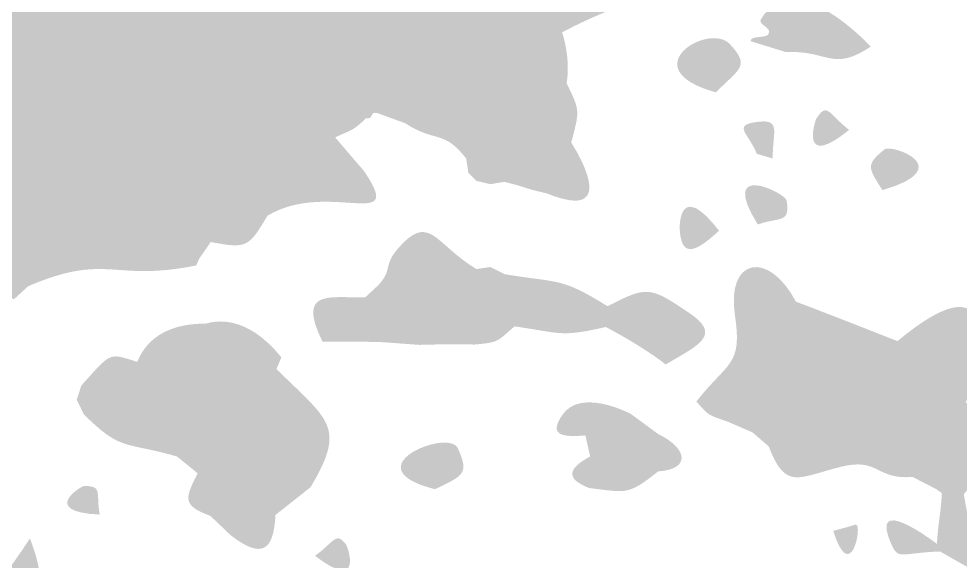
# Model space of a CAD drawing. Header units: millimetres. Extents: x 1061 to 1250, y 28 to 134.
# Drawn here: x 1078.8 to 1089.84, y 66.86 to 73.22 of the extents above; entities that cross this region are included whole.
import ezdxf

# ---------------------------------------------------------------- set-up
doc = ezdxf.new("R2010")
doc.units = ezdxf.units.MM

msp = doc.modelspace()

# ---------------------------------------------------------------- hatches: boundary and pattern name
at = {"true_color": 0x080808, "transparency": 33554687}
h = msp.add_hatch(color=18, dxfattribs=at)
edge = h.paths.add_edge_path(flags=0)
edge.add_spline(control_points=[(1089.765, 75.348), (1089.759, 74.731), (1089.691, 74.723), (1089.135, 74.515), (1089.111, 74.531), (1088.188, 75.013), (1088.89, 74.261), (1088.89, 74.261), (1088.77, 73.86), (1088.77, 73.86), (1088.475, 73.867), (1086.785, 73.911), (1085.174, 73.063), (1084.411, 72.838), (1084.424, 72.864), (1083.72, 72.504), (1083.226, 72.41), (1083.194, 72.472), (1082.875, 72.055), (1082.713, 71.903), (1082.732, 71.931), (1082.511, 71.83), (1081.056, 71.963), (1081.036, 71.879), (1081.009, 71.761), (1080.903, 71.313), (1081.047, 71.265), (1080.71, 70.946), (1080.446, 70.964), (1080.466, 70.971), (1080.213, 71.073), (1080.187, 71.576), (1080.285, 71.574), (1080.257, 71.605), (1080.224, 71.643), (1080.165, 71.71), (1079.705, 71.325), (1079.122, 71.14), (1078.601, 70.218), (1078.535, 70.1), (1078.218, 69.39), (1078.195, 69.348), (1077.436, 69.211), (1077.007, 69.133), (1077.081, 68.866), (1076.648, 68.955), (1076.648, 68.955), (1076.412, 69.4), (1076.412, 69.4), (1076.342, 69.946), (1076.401, 69.948), (1076.115, 70.417), (1076.115, 70.417), (1076.152, 70.758), (1076.152, 70.758), (1076.402, 71.663), (1075.917, 71.62), (1075.895, 72.559), (1076.142, 72.357), (1076.12, 72.366), (1076.449, 72.346), (1076.449, 72.346), (1076.731, 72.964), (1076.731, 72.964), (1077.601, 73.332), (1077.992, 72.808), (1078.278, 73.733), (1078.595, 74.762), (1080.499, 72.465), (1081.673, 73.81), (1083.302, 74.626), (1083.437, 74.483), (1083.479, 74.497), (1084.546, 74.395), (1084.663, 74.916), (1084.71, 75.069), (1084.71, 75.069), (1084.992, 75.235), (1084.992, 75.235), (1085.028, 75.24), (1086.548, 75.412), (1085.226, 74.832), (1084.179, 74.373), (1085.908, 74.601), (1085.969, 74.61), (1086.321, 74.554), (1086.302, 74.555), (1086.638, 74.652), (1086.638, 74.652), (1086.979, 74.888), (1086.979, 74.888), (1086.979, 74.888), (1087.129, 74.914), (1087.129, 74.914), (1087.827, 75.312), (1087.839, 75.184), (1088.612, 75.242), (1089.213, 75.183), (1089.182, 75.208), (1089.765, 75.348)], knot_values=[0, 0, 0, 0, 1, 1, 1, 2, 2, 2, 3, 3, 3, 4, 4, 4, 5, 5, 5, 6, 6, 6, 7, 7, 7, 8, 8, 8, 9, 9, 9, 10, 10, 10, 11, 11, 11, 12, 12, 12, 13, 13, 13, 14, 14, 14, 15, 15, 15, 16, 16, 16, 17, 17, 17, 18, 18, 18, 19, 19, 19, 20, 20, 20, 21, 21, 21, 22, 22, 22, 23, 23, 23, 24, 24, 24, 25, 25, 25, 26, 26, 26, 27, 27, 27, 28, 28, 28, 29, 29, 29, 30, 30, 30, 31, 31, 31, 32, 32, 32, 33, 33, 33, 33], degree=3, periodic=1)
h = msp.add_hatch(color=18, dxfattribs=at)
edge = h.paths.add_edge_path(flags=0)
edge.add_spline(control_points=[(1087.6, 73.059), (1087.631, 73.111), (1087.473, 73.16), (1087.504, 73.212), (1087.888, 73.851), (1088.722, 72.972), (1088.796, 72.895), (1088.342, 72.595), (1088.318, 72.849), (1087.793, 72.833), (1087.793, 72.833), (1087.6, 73.059), (1087.6, 73.059)], knot_values=[0, 0, 0, 0, 1, 1, 1, 2, 2, 2, 3, 3, 3, 4, 4, 4, 4], degree=3, periodic=1)
h = msp.add_hatch(color=18, dxfattribs=at)
edge = h.paths.add_edge_path(flags=0)
edge.add_spline(control_points=[(1086.979, 72.358), (1085.986, 72.631), (1086.896, 73.19), (1087.143, 72.924), (1087.389, 72.658), (1087.249, 72.636), (1086.979, 72.358)], knot_values=[0, 0, 0, 0, 1, 1, 1, 2, 2, 2, 2], degree=3, periodic=1)
h = msp.add_hatch(color=18, dxfattribs=at)
edge = h.paths.add_edge_path(flags=0)
edge.add_spline(control_points=[(1085.174, 73.063), (1085.189, 73.017), (1085.275, 72.742), (1085.227, 72.464), (1085.163, 72.476), (1084.522, 72.599), (1084.501, 72.081), (1084.465, 71.207), (1085.227, 71.73), (1085.282, 71.768), (1085.311, 71.723), (1085.894, 70.808), (1084.991, 71.173), (1084.991, 71.173), (1084.827, 71.212), (1084.827, 71.212), (1084.827, 71.212), (1084.662, 71.264), (1084.662, 71.264), (1084.662, 71.264), (1084.498, 71.308), (1084.498, 71.308), (1084.498, 71.308), (1084.333, 71.28), (1084.333, 71.28), (1084.333, 71.28), (1084.169, 71.319), (1084.169, 71.319), (1084.169, 71.319), (1084.074, 71.415), (1084.074, 71.415), (1084.074, 71.415), (1084.048, 71.582), (1084.048, 71.582), (1083.78, 71.927), (1083.688, 71.762), (1083.333, 71.996), (1083.583, 72.237), (1083.605, 72.191), (1083.72, 72.504), (1084.424, 72.864), (1084.411, 72.838), (1085.174, 73.063)], knot_values=[0, 0, 0, 0, 1, 1, 1, 2, 2, 2, 3, 3, 3, 4, 4, 4, 5, 5, 5, 6, 6, 6, 7, 7, 7, 8, 8, 8, 9, 9, 9, 10, 10, 10, 11, 11, 11, 12, 12, 12, 13, 13, 13, 14, 14, 14, 14], degree=3, periodic=1)
h = msp.add_hatch(color=18, dxfattribs=at)
edge = h.paths.add_edge_path(flags=0)
edge.add_spline(control_points=[(1087.6, 73.059), (1087.6, 73.059), (1087.793, 72.833), (1087.793, 72.833), (1087.793, 72.833), (1087.386, 72.958), (1087.386, 72.958), (1087.382, 73.037), (1087.605, 72.98), (1087.6, 73.059)], knot_values=[0, 0, 0, 0, 1, 1, 1, 2, 2, 2, 3, 3, 3, 3], degree=3, periodic=1)
h = msp.add_hatch(color=18, dxfattribs=at)
edge = h.paths.add_edge_path(flags=0)
edge.add_spline(control_points=[(1085.227, 72.464), (1085.393, 72.132), (1085.375, 72.14), (1085.282, 71.768), (1085.227, 71.73), (1084.465, 71.207), (1084.501, 72.081), (1084.522, 72.599), (1085.163, 72.476), (1085.227, 72.464)], knot_values=[0, 0, 0, 0, 1, 1, 1, 2, 2, 2, 3, 3, 3, 3], degree=3, periodic=1)
h = msp.add_hatch(color=18, dxfattribs=at)
edge = h.paths.add_edge_path(flags=0)
edge.add_spline(control_points=[(1083.72, 72.504), (1083.605, 72.191), (1083.583, 72.237), (1083.333, 71.996), (1082.999, 72.116), (1083.027, 72.11), (1082.999, 72.116), (1082.918, 72.135), (1082.961, 72.035), (1082.875, 72.055), (1083.194, 72.472), (1083.226, 72.41), (1083.72, 72.504)], knot_values=[0, 0, 0, 0, 1, 1, 1, 2, 2, 2, 3, 3, 3, 4, 4, 4, 4], degree=3, periodic=1)
h = msp.add_hatch(color=18, dxfattribs=at)
edge = h.paths.add_edge_path(flags=0)
edge.add_spline(control_points=[(1088.542, 71.917), (1087.957, 71.443), (1088.14, 72.024), (1088.158, 72.051), (1088.288, 72.25), (1088.301, 72.104), (1088.542, 71.917)], knot_values=[0, 0, 0, 0, 1, 1, 1, 2, 2, 2, 2], degree=3, periodic=1)
h = msp.add_hatch(color=18, dxfattribs=at)
edge = h.paths.add_edge_path(flags=0)
edge.add_spline(control_points=[(1087.646, 71.582), (1087.646, 71.582), (1087.459, 71.636), (1087.459, 71.636), (1087.362, 71.878), (1087.174, 71.969), (1087.448, 72.009), (1087.758, 72.055), (1087.64, 71.895), (1087.646, 71.582)], knot_values=[0, 0, 0, 0, 1, 1, 1, 2, 2, 2, 3, 3, 3, 3], degree=3, periodic=1)
h = msp.add_hatch(color=18, dxfattribs=at)
edge = h.paths.add_edge_path(flags=0)
edge.add_spline(control_points=[(1082.511, 71.83), (1082.836, 71.447), (1082.838, 71.453), (1082.862, 71.417), (1083.333, 70.71), (1082.43, 71.336), (1081.717, 70.91), (1081.494, 70.536), (1081.475, 70.522), (1081.051, 70.601), (1081.051, 70.601), (1080.71, 70.946), (1080.71, 70.946), (1081.047, 71.265), (1080.903, 71.313), (1081.009, 71.761), (1081.036, 71.879), (1081.056, 71.963), (1082.511, 71.83)], knot_values=[0, 0, 0, 0, 1, 1, 1, 2, 2, 2, 3, 3, 3, 4, 4, 4, 5, 5, 5, 6, 6, 6, 6], degree=3, periodic=1)
h = msp.add_hatch(color=18, dxfattribs=at)
edge = h.paths.add_edge_path(flags=0)
edge.add_spline(control_points=[(1079.705, 71.325), (1080.165, 71.71), (1080.224, 71.643), (1080.257, 71.605), (1080.285, 71.574), (1080.187, 71.576), (1080.213, 71.073), (1079.965, 71.279), (1079.98, 71.239), (1079.705, 71.325)], knot_values=[0, 0, 0, 0, 1, 1, 1, 2, 2, 2, 3, 3, 3, 3], degree=3, periodic=1)
h = msp.add_hatch(color=18, dxfattribs=at)
edge = h.paths.add_edge_path(flags=0)
edge.add_spline(control_points=[(1088.933, 71.21), (1088.769, 71.469), (1088.728, 71.507), (1088.96, 71.69), (1089.041, 71.753), (1089.831, 71.473), (1088.933, 71.21)], knot_values=[0, 0, 0, 0, 1, 1, 1, 2, 2, 2, 2], degree=3, periodic=1)
h = msp.add_hatch(color=18, dxfattribs=at)
edge = h.paths.add_edge_path(flags=0)
edge.add_spline(control_points=[(1081.717, 70.91), (1081.372, 71.191), (1081.328, 71.174), (1081.342, 71.21), (1081.425, 71.424), (1082.179, 71.663), (1081.717, 70.91)], knot_values=[0, 0, 0, 0, 1, 1, 1, 2, 2, 2, 2], degree=3, periodic=1)
h = msp.add_hatch(color=18, dxfattribs=at)
edge = h.paths.add_edge_path(flags=0)
edge.add_spline(control_points=[(1087.47, 70.807), (1086.998, 71.565), (1087.794, 71.18), (1087.809, 71.087), (1087.851, 70.815), (1087.732, 70.899), (1087.47, 70.807)], knot_values=[0, 0, 0, 0, 1, 1, 1, 2, 2, 2, 2], degree=3, periodic=1)
h = msp.add_hatch(color=18, dxfattribs=at)
edge = h.paths.add_edge_path(flags=0)
edge.add_spline(control_points=[(1079.705, 71.325), (1079.98, 71.239), (1079.965, 71.279), (1080.213, 71.073), (1080.466, 70.971), (1080.446, 70.964), (1080.71, 70.946), (1080.71, 70.946), (1081.051, 70.601), (1081.051, 70.601), (1081.051, 70.601), (1080.923, 70.416), (1080.923, 70.416), (1080.923, 70.416), (1080.879, 70.326), (1080.879, 70.326), (1079.894, 70.127), (1079.847, 70.483), (1078.91, 70.083), (1078.91, 70.083), (1078.74, 69.928), (1078.74, 69.928), (1078.74, 69.928), (1078.535, 70.1), (1078.535, 70.1), (1078.601, 70.218), (1079.122, 71.14), (1079.705, 71.325)], knot_values=[0, 0, 0, 0, 1, 1, 1, 2, 2, 2, 3, 3, 3, 4, 4, 4, 5, 5, 5, 6, 6, 6, 7, 7, 7, 8, 8, 8, 9, 9, 9, 9], degree=3, periodic=1)
h = msp.add_hatch(color=18, dxfattribs=at)
edge = h.paths.add_edge_path(flags=0)
edge.add_spline(control_points=[(1087.016, 70.734), (1086.754, 70.493), (1086.575, 70.395), (1086.554, 70.751), (1086.552, 70.789), (1086.548, 71.337), (1087.016, 70.734)], knot_values=[0, 0, 0, 0, 1, 1, 1, 2, 2, 2, 2], degree=3, periodic=1)
h = msp.add_hatch(color=18, dxfattribs=at)
edge = h.paths.add_edge_path(flags=0)
edge.add_spline(control_points=[(1083.016, 70.093), (1083.185, 70.275), (1083.08, 70.326), (1083.236, 70.51), (1083.62, 70.965), (1083.675, 70.578), (1084.169, 70.284), (1084.169, 70.284), (1084.008, 70.083), (1084.008, 70.083), (1084.008, 70.083), (1083.987, 69.98), (1083.987, 69.98), (1083.987, 69.98), (1083.667, 69.941), (1083.667, 69.941), (1083.667, 69.941), (1083.168, 70.159), (1083.168, 70.159), (1083.168, 70.159), (1083.016, 70.093), (1083.016, 70.093)], knot_values=[0, 0, 0, 0, 1, 1, 1, 2, 2, 2, 3, 3, 3, 4, 4, 4, 5, 5, 5, 6, 6, 6, 7, 7, 7, 7], degree=3, periodic=1)
h = msp.add_hatch(color=18, dxfattribs=at)
edge = h.paths.add_edge_path(flags=0)
edge.add_spline(control_points=[(1087.918, 69.901), (1087.918, 69.901), (1087.967, 69.244), (1087.967, 69.244), (1087.967, 69.244), (1087.674, 68.895), (1087.674, 68.895), (1087.674, 68.895), (1087.809, 68.597), (1087.809, 68.597), (1087.809, 68.597), (1087.771, 68.304), (1087.771, 68.304), (1087.771, 68.304), (1087.598, 68.202), (1087.598, 68.202), (1087.598, 68.202), (1087.41, 68.366), (1087.41, 68.366), (1087.41, 68.366), (1087.124, 68.49), (1087.124, 68.49), (1086.897, 68.572), (1086.904, 68.548), (1086.75, 68.73), (1087.117, 69.198), (1087.293, 69.146), (1087.202, 69.741), (1087.099, 70.412), (1087.595, 70.513), (1087.918, 69.901)], knot_values=[0, 0, 0, 0, 1, 1, 1, 2, 2, 2, 3, 3, 3, 4, 4, 4, 5, 5, 5, 6, 6, 6, 7, 7, 7, 8, 8, 8, 9, 9, 9, 10, 10, 10, 10], degree=3, periodic=1)
h = msp.add_hatch(color=18, dxfattribs=at)
edge = h.paths.add_edge_path(flags=0)
edge.add_spline(control_points=[(1083.987, 69.98), (1083.987, 69.98), (1084.008, 70.083), (1084.008, 70.083), (1084.008, 70.083), (1084.169, 70.284), (1084.169, 70.284), (1084.169, 70.284), (1084.333, 70.308), (1084.333, 70.308), (1084.333, 70.308), (1084.498, 70.224), (1084.498, 70.224), (1085.15, 70.115), (1085.148, 70.193), (1085.708, 69.848), (1085.708, 69.848), (1085.687, 69.604), (1085.687, 69.604), (1085.146, 69.479), (1085.157, 69.535), (1084.616, 69.611), (1084.471, 69.856), (1084.438, 69.844), (1084.183, 69.737), (1084.183, 69.737), (1083.987, 69.98), (1083.987, 69.98)], knot_values=[0, 0, 0, 0, 1, 1, 1, 2, 2, 2, 3, 3, 3, 4, 4, 4, 5, 5, 5, 6, 6, 6, 7, 7, 7, 8, 8, 8, 9, 9, 9, 9], degree=3, periodic=1)
h = msp.add_hatch(color=18, dxfattribs=at)
edge = h.paths.add_edge_path(flags=0)
edge.add_spline(control_points=[(1083.168, 70.159), (1083.168, 70.159), (1083.667, 69.941), (1083.667, 69.941), (1083.634, 69.856), (1083.576, 69.941), (1083.545, 69.858), (1083.538, 69.838), (1083.545, 69.858), (1083.52, 69.591), (1083.52, 69.591), (1083.501, 69.394), (1083.501, 69.394), (1083.501, 69.394), (1083.015, 69.429), (1083.015, 69.429), (1082.99, 69.502), (1083.072, 69.482), (1083.053, 69.538), (1083.042, 69.573), (1083.053, 69.538), (1082.864, 69.952), (1082.864, 69.952), (1083.168, 70.159), (1083.168, 70.159)], knot_values=[0, 0, 0, 0, 1, 1, 1, 2, 2, 2, 3, 3, 3, 4, 4, 4, 5, 5, 5, 6, 6, 6, 7, 7, 7, 8, 8, 8, 8], degree=3, periodic=1)
msp.add_hatch(color=18, dxfattribs=at).paths.add_polyline_path([(1083.016, 70.093), (1083.168, 70.159), (1082.864, 69.952)], flags=0)
h = msp.add_hatch(color=18, dxfattribs=at)
edge = h.paths.add_edge_path(flags=0)
edge.add_spline(control_points=[(1082.864, 69.952), (1083.053, 69.538), (1083.042, 69.573), (1083.053, 69.538), (1083.072, 69.482), (1082.99, 69.502), (1083.015, 69.429), (1083.015, 69.429), (1082.362, 69.433), (1082.362, 69.433), (1082.051, 70.062), (1082.466, 69.941), (1082.864, 69.952)], knot_values=[0, 0, 0, 0, 1, 1, 1, 2, 2, 2, 3, 3, 3, 4, 4, 4, 4], degree=3, periodic=1)
h = msp.add_hatch(color=18, dxfattribs=at)
edge = h.paths.add_edge_path(flags=0)
edge.add_spline(control_points=[(1085.708, 69.848), (1086.173, 70.088), (1086.204, 70.079), (1086.656, 69.776), (1087.051, 69.512), (1086.797, 69.403), (1086.389, 69.164), (1086.337, 69.205), (1086.123, 69.372), (1085.687, 69.604), (1085.687, 69.604), (1085.708, 69.848), (1085.708, 69.848)], knot_values=[0, 0, 0, 0, 1, 1, 1, 2, 2, 2, 3, 3, 3, 4, 4, 4, 4], degree=3, periodic=1)
h = msp.add_hatch(color=18, dxfattribs=at)
edge = h.paths.add_edge_path(flags=0)
edge.add_spline(control_points=[(1083.667, 69.941), (1083.667, 69.941), (1083.987, 69.98), (1083.987, 69.98), (1083.987, 69.98), (1084.183, 69.737), (1084.183, 69.737), (1084.183, 69.737), (1084.161, 69.399), (1084.161, 69.399), (1084.109, 69.394), (1084.122, 69.411), (1083.501, 69.394), (1083.501, 69.394), (1083.52, 69.591), (1083.52, 69.591), (1083.52, 69.591), (1083.667, 69.941), (1083.667, 69.941)], knot_values=[0, 0, 0, 0, 1, 1, 1, 2, 2, 2, 3, 3, 3, 4, 4, 4, 5, 5, 5, 6, 6, 6, 6], degree=3, periodic=1)
h = msp.add_hatch(color=18, dxfattribs=at)
edge = h.paths.add_edge_path(flags=0)
edge.add_spline(control_points=[(1083.663, 69.932), (1083.663, 69.932), (1083.667, 69.941), (1083.667, 69.941), (1083.665, 69.938), (1083.664, 69.935), (1083.663, 69.932)], knot_values=[0, 0, 0, 0, 1, 1, 1, 2, 2, 2, 2], degree=3, periodic=1)
edge = h.paths.add_edge_path(flags=0)
edge.add_spline(control_points=[(1083.663, 69.932), (1083.663, 69.932), (1083.52, 69.591), (1083.52, 69.591), (1083.545, 69.858), (1083.538, 69.838), (1083.545, 69.858), (1083.575, 69.937), (1083.63, 69.862), (1083.663, 69.932)], knot_values=[0, 0, 0, 0, 1, 1, 1, 2, 2, 2, 3, 3, 3, 3], degree=3, periodic=1)
h = msp.add_hatch(color=18, dxfattribs=at)
edge = h.paths.add_edge_path(flags=0)
edge.add_spline(control_points=[(1089.109, 69.438), (1089.691, 69.924), (1089.876, 69.844), (1089.943, 69.815), (1090.579, 69.54), (1090.209, 69.351), (1089.908, 68.718), (1089.682, 68.628), (1089.659, 68.685), (1089.539, 68.46), (1089.539, 68.46), (1089.26, 68.378), (1089.26, 68.378), (1088.634, 68.48), (1088.532, 68.77), (1088.136, 68.247), (1088.007, 68.077), (1087.971, 68.083), (1087.952, 68.086), (1087.789, 68.111), (1087.935, 68.278), (1087.771, 68.304), (1087.771, 68.304), (1087.809, 68.597), (1087.809, 68.597), (1087.809, 68.597), (1087.674, 68.895), (1087.674, 68.895), (1087.674, 68.895), (1087.967, 69.244), (1087.967, 69.244), (1087.967, 69.244), (1088.117, 69.337), (1088.117, 69.337), (1088.505, 69.148), (1089.012, 68.99), (1089.091, 68.965), (1089.091, 68.965), (1089.23, 69.103), (1089.23, 69.103), (1089.299, 69.306), (1089.265, 69.288), (1089.109, 69.438)], knot_values=[0, 0, 0, 0, 1, 1, 1, 2, 2, 2, 3, 3, 3, 4, 4, 4, 5, 5, 5, 6, 6, 6, 7, 7, 7, 8, 8, 8, 9, 9, 9, 10, 10, 10, 11, 11, 11, 12, 12, 12, 13, 13, 13, 14, 14, 14, 14], degree=3, periodic=1)
h = msp.add_hatch(color=18, dxfattribs=at)
edge = h.paths.add_edge_path(flags=0)
edge.add_spline(control_points=[(1084.183, 69.737), (1084.438, 69.844), (1084.471, 69.856), (1084.616, 69.611), (1084.412, 69.435), (1084.434, 69.425), (1084.161, 69.399), (1084.161, 69.399), (1084.183, 69.737), (1084.183, 69.737)], knot_values=[0, 0, 0, 0, 1, 1, 1, 2, 2, 2, 3, 3, 3, 3], degree=3, periodic=1)
h = msp.add_hatch(color=18, dxfattribs=at)
edge = h.paths.add_edge_path(flags=0)
edge.add_spline(control_points=[(1087.918, 69.901), (1088.429, 69.708), (1089.014, 69.475), (1089.109, 69.438), (1089.265, 69.288), (1089.299, 69.306), (1089.23, 69.103), (1089.23, 69.103), (1089.091, 68.965), (1089.091, 68.965), (1089.012, 68.99), (1088.505, 69.148), (1088.117, 69.337), (1088.117, 69.337), (1087.967, 69.244), (1087.967, 69.244), (1087.967, 69.244), (1087.918, 69.901), (1087.918, 69.901)], knot_values=[0, 0, 0, 0, 1, 1, 1, 2, 2, 2, 3, 3, 3, 4, 4, 4, 5, 5, 5, 6, 6, 6, 6], degree=3, periodic=1)
h = msp.add_hatch(color=18, dxfattribs=at)
edge = h.paths.add_edge_path(flags=0)
edge.add_spline(control_points=[(1080.998, 69.644), (1081.073, 69.666), (1081.453, 69.777), (1081.88, 69.248), (1081.88, 69.248), (1081.823, 69.111), (1081.823, 69.111), (1081.823, 69.111), (1081.71, 69.058), (1081.71, 69.058), (1081.21, 69.219), (1081.115, 69.146), (1080.998, 69.644)], knot_values=[0, 0, 0, 0, 1, 1, 1, 2, 2, 2, 3, 3, 3, 4, 4, 4, 4], degree=3, periodic=1)
h = msp.add_hatch(color=18, dxfattribs=at)
edge = h.paths.add_edge_path(flags=0)
edge.add_spline(control_points=[(1080.998, 69.644), (1081.115, 69.146), (1081.21, 69.219), (1081.71, 69.058), (1081.75, 68.643), (1081.785, 68.675), (1081.938, 68.303), (1081.441, 68.245), (1081.372, 68.363), (1081.347, 68.405), (1081.083, 68.859), (1081.023, 68.439), (1080.655, 68.084), (1080.049, 68.261), (1080.006, 68.136), (1079.562, 68.579), (1079.562, 68.579), (1079.479, 68.75), (1079.479, 68.75), (1079.479, 68.75), (1079.533, 68.917), (1079.533, 68.917), (1079.533, 68.917), (1079.692, 69.094), (1079.692, 69.094), (1079.983, 68.686), (1080.027, 68.712), (1080.509, 68.815), (1080.661, 68.848), (1080.533, 68.888), (1080.189, 69.195), (1080.208, 69.215), (1080.316, 69.65), (1080.998, 69.644)], knot_values=[0, 0, 0, 0, 1, 1, 1, 2, 2, 2, 3, 3, 3, 4, 4, 4, 5, 5, 5, 6, 6, 6, 7, 7, 7, 8, 8, 8, 9, 9, 9, 10, 10, 10, 11, 11, 11, 11], degree=3, periodic=1)
h = msp.add_hatch(color=18, dxfattribs=at)
edge = h.paths.add_edge_path(flags=0)
edge.add_spline(control_points=[(1080.189, 69.195), (1080.533, 68.888), (1080.661, 68.848), (1080.509, 68.815), (1080.027, 68.712), (1079.983, 68.686), (1079.692, 69.094), (1079.887, 69.301), (1079.901, 69.285), (1080.189, 69.195)], knot_values=[0, 0, 0, 0, 1, 1, 1, 2, 2, 2, 3, 3, 3, 3], degree=3, periodic=1)
h = msp.add_hatch(color=18, dxfattribs=at)
edge = h.paths.add_edge_path(flags=0)
edge.add_spline(control_points=[(1081.71, 69.058), (1081.71, 69.058), (1081.823, 69.111), (1081.823, 69.111), (1082.418, 68.516), (1082.658, 68.446), (1082.222, 67.723), (1082.101, 68), (1082.013, 67.942), (1082.003, 68.226), (1082.001, 68.278), (1081.941, 68.238), (1081.938, 68.303), (1081.785, 68.675), (1081.75, 68.643), (1081.71, 69.058)], knot_values=[0, 0, 0, 0, 1, 1, 1, 2, 2, 2, 3, 3, 3, 4, 4, 4, 5, 5, 5, 5], degree=3, periodic=1)
h = msp.add_hatch(color=18, dxfattribs=at)
edge = h.paths.add_edge_path(flags=0)
edge.add_spline(control_points=[(1081.938, 68.303), (1081.941, 68.238), (1082.001, 68.278), (1082.003, 68.226), (1082.013, 67.942), (1082.101, 68), (1082.222, 67.723), (1082.222, 67.723), (1081.811, 67.398), (1081.811, 67.398), (1081.516, 67.301), (1081.504, 67.368), (1081.286, 67.159), (1081.286, 67.159), (1081.048, 67.386), (1081.048, 67.386), (1081.238, 67.637), (1081.347, 67.795), (1080.898, 67.887), (1080.898, 67.887), (1080.655, 68.084), (1080.655, 68.084), (1081.023, 68.439), (1081.083, 68.859), (1081.347, 68.405), (1081.372, 68.363), (1081.441, 68.245), (1081.938, 68.303)], knot_values=[0, 0, 0, 0, 1, 1, 1, 2, 2, 2, 3, 3, 3, 4, 4, 4, 5, 5, 5, 6, 6, 6, 7, 7, 7, 8, 8, 8, 9, 9, 9, 9], degree=3, periodic=1)
h = msp.add_hatch(color=18, dxfattribs=at)
edge = h.paths.add_edge_path(flags=0)
edge.add_spline(control_points=[(1085.847, 68.526), (1085.718, 68.466), (1085.771, 68.419), (1085.647, 68.36), (1085.632, 68.353), (1085.647, 68.36), (1085.448, 68.331), (1085.155, 68.307), (1085.02, 68.34), (1085.177, 68.572), (1085.387, 68.88), (1085.921, 68.613), (1085.978, 68.585), (1085.978, 68.585), (1085.847, 68.526), (1085.847, 68.526)], knot_values=[0, 0, 0, 0, 1, 1, 1, 2, 2, 2, 3, 3, 3, 4, 4, 4, 5, 5, 5, 5], degree=3, periodic=1)
h = msp.add_hatch(color=18, dxfattribs=at)
edge = h.paths.add_edge_path(flags=0)
edge.add_spline(control_points=[(1089.26, 68.378), (1089.21, 68.111), (1089.21, 68.133), (1089.21, 68.111), (1089.209, 67.956), (1089.286, 67.99), (1089.286, 67.844), (1088.853, 67.809), (1088.891, 68.074), (1088.45, 67.964), (1087.934, 67.835), (1087.8, 67.684), (1087.598, 68.202), (1087.598, 68.202), (1087.771, 68.304), (1087.771, 68.304), (1087.935, 68.278), (1087.789, 68.111), (1087.952, 68.086), (1087.971, 68.083), (1088.007, 68.077), (1088.136, 68.247), (1088.532, 68.77), (1088.634, 68.48), (1089.26, 68.378)], knot_values=[0, 0, 0, 0, 1, 1, 1, 2, 2, 2, 3, 3, 3, 4, 4, 4, 5, 5, 5, 6, 6, 6, 7, 7, 7, 8, 8, 8, 8], degree=3, periodic=1)
h = msp.add_hatch(color=18, dxfattribs=at)
edge = h.paths.add_edge_path(flags=0)
edge.add_spline(control_points=[(1089.908, 68.718), (1090.013, 68.665), (1090.567, 68.385), (1091.22, 68.033), (1091.22, 68.033), (1091.413, 67.953), (1091.413, 67.953), (1091.194, 67.767), (1091.217, 67.727), (1090.921, 67.721), (1090.651, 67.752), (1090.678, 67.742), (1090.405, 67.874), (1090.259, 67.98), (1090.266, 67.983), (1090.124, 67.889), (1090.124, 67.889), (1089.888, 67.645), (1089.888, 67.645), (1089.888, 67.645), (1089.63, 67.654), (1089.63, 67.654), (1089.63, 67.654), (1089.56, 67.703), (1089.56, 67.703), (1089.56, 67.742), (1089.546, 67.732), (1089.494, 68.19), (1089.492, 68.211), (1089.494, 68.19), (1089.539, 68.46), (1089.659, 68.685), (1089.682, 68.628), (1089.908, 68.718)], knot_values=[0, 0, 0, 0, 1, 1, 1, 2, 2, 2, 3, 3, 3, 4, 4, 4, 5, 5, 5, 6, 6, 6, 7, 7, 7, 8, 8, 8, 9, 9, 9, 10, 10, 10, 11, 11, 11, 11], degree=3, periodic=1)
h = msp.add_hatch(color=18, dxfattribs=at)
edge = h.paths.add_edge_path(flags=0)
edge.add_spline(control_points=[(1085.847, 68.526), (1085.923, 68.138), (1086.026, 68.243), (1086.179, 68.094), (1086.179, 68.094), (1086.302, 67.909), (1086.302, 67.909), (1085.951, 67.632), (1085.943, 67.658), (1085.491, 67.714), (1085.491, 67.714), (1085.503, 68.084), (1085.503, 68.084), (1085.503, 68.084), (1085.448, 68.331), (1085.448, 68.331), (1085.647, 68.36), (1085.632, 68.353), (1085.647, 68.36), (1085.771, 68.419), (1085.718, 68.466), (1085.847, 68.526)], knot_values=[0, 0, 0, 0, 1, 1, 1, 2, 2, 2, 3, 3, 3, 4, 4, 4, 5, 5, 5, 6, 6, 6, 7, 7, 7, 7], degree=3, periodic=1)
h = msp.add_hatch(color=18, dxfattribs=at)
edge = h.paths.add_edge_path(flags=0)
edge.add_spline(control_points=[(1085.847, 68.526), (1085.847, 68.526), (1085.978, 68.585), (1085.978, 68.585), (1085.978, 68.585), (1086.303, 68.347), (1086.303, 68.347), (1086.303, 68.347), (1086.179, 68.094), (1086.179, 68.094), (1086.026, 68.243), (1085.923, 68.138), (1085.847, 68.526)], knot_values=[0, 0, 0, 0, 1, 1, 1, 2, 2, 2, 3, 3, 3, 4, 4, 4, 4], degree=3, periodic=1)
h = msp.add_hatch(color=18, dxfattribs=at)
edge = h.paths.add_edge_path(flags=0)
edge.add_spline(control_points=[(1083.683, 67.7), (1082.689, 67.95), (1083.84, 68.417), (1083.949, 68.183), (1084.095, 67.87), (1083.999, 67.856), (1083.683, 67.7)], knot_values=[0, 0, 0, 0, 1, 1, 1, 2, 2, 2, 2], degree=3, periodic=1)
h = msp.add_hatch(color=18, dxfattribs=at)
edge = h.paths.add_edge_path(flags=0)
edge.add_spline(control_points=[(1089.26, 68.378), (1089.26, 68.378), (1089.539, 68.46), (1089.539, 68.46), (1089.494, 68.19), (1089.492, 68.211), (1089.494, 68.19), (1089.546, 67.732), (1089.56, 67.742), (1089.56, 67.703), (1089.56, 67.703), (1089.286, 67.844), (1089.286, 67.844), (1089.286, 67.99), (1089.209, 67.956), (1089.21, 68.111), (1089.21, 68.133), (1089.21, 68.111), (1089.26, 68.378)], knot_values=[0, 0, 0, 0, 1, 1, 1, 2, 2, 2, 3, 3, 3, 4, 4, 4, 5, 5, 5, 6, 6, 6, 6], degree=3, periodic=1)
h = msp.add_hatch(color=18, dxfattribs=at)
edge = h.paths.add_edge_path(flags=0)
edge.add_spline(control_points=[(1086.303, 68.347), (1086.65, 68.177), (1086.686, 67.935), (1086.302, 67.909), (1086.302, 67.909), (1086.179, 68.094), (1086.179, 68.094), (1086.179, 68.094), (1086.303, 68.347), (1086.303, 68.347)], knot_values=[0, 0, 0, 0, 1, 1, 1, 2, 2, 2, 3, 3, 3, 3], degree=3, periodic=1)
h = msp.add_hatch(color=18, dxfattribs=at)
edge = h.paths.add_edge_path(flags=0)
edge.add_spline(control_points=[(1085.503, 68.084), (1085.503, 68.084), (1085.491, 67.714), (1085.491, 67.714), (1085.21, 67.823), (1085.242, 67.944), (1085.503, 68.084)], knot_values=[0, 0, 0, 0, 1, 1, 1, 2, 2, 2, 2], degree=3, periodic=1)
h = msp.add_hatch(color=18, dxfattribs=at)
edge = h.paths.add_edge_path(flags=0)
edge.add_spline(control_points=[(1080.898, 67.887), (1081.347, 67.795), (1081.238, 67.637), (1081.048, 67.386), (1080.716, 67.51), (1080.745, 67.586), (1080.898, 67.887)], knot_values=[0, 0, 0, 0, 1, 1, 1, 2, 2, 2, 2], degree=3, periodic=1)
h = msp.add_hatch(color=18, dxfattribs=at)
edge = h.paths.add_edge_path(flags=0)
edge.add_spline(control_points=[(1079.749, 67.402), (1079.039, 67.434), (1079.533, 67.738), (1079.564, 67.738), (1079.791, 67.74), (1079.701, 67.648), (1079.749, 67.402)], knot_values=[0, 0, 0, 0, 1, 1, 1, 2, 2, 2, 2], degree=3, periodic=1)
h = msp.add_hatch(color=18, dxfattribs=at)
edge = h.paths.add_edge_path(flags=0)
edge.add_spline(control_points=[(1089.572, 67.059), (1089.572, 67.059), (1089.61, 66.969), (1089.61, 66.969), (1089.163, 66.954), (1089.123, 66.867), (1089.044, 67.039), (1088.751, 67.678), (1089.538, 67.085), (1089.572, 67.059)], knot_values=[0, 0, 0, 0, 1, 1, 1, 2, 2, 2, 3, 3, 3, 3], degree=3, periodic=1)
h = msp.add_hatch(color=18, dxfattribs=at)
edge = h.paths.add_edge_path(flags=0)
edge.add_spline(control_points=[(1089.63, 67.654), (1089.63, 67.654), (1089.888, 67.645), (1089.888, 67.645), (1089.957, 67.229), (1089.953, 67.241), (1090.278, 66.973), (1091.91, 65.624), (1089.656, 66.942), (1089.61, 66.969), (1089.61, 66.969), (1089.572, 67.059), (1089.572, 67.059), (1089.594, 67.381), (1089.612, 67.35), (1089.63, 67.654)], knot_values=[0, 0, 0, 0, 1, 1, 1, 2, 2, 2, 3, 3, 3, 4, 4, 4, 5, 5, 5, 5], degree=3, periodic=1)
h = msp.add_hatch(color=18, dxfattribs=at)
edge = h.paths.add_edge_path(flags=0)
edge.add_spline(control_points=[(1081.811, 67.398), (1081.79, 66.966), (1081.644, 66.882), (1081.286, 67.159), (1081.504, 67.368), (1081.516, 67.301), (1081.811, 67.398)], knot_values=[0, 0, 0, 0, 1, 1, 1, 2, 2, 2, 2], degree=3, periodic=1)
h = msp.add_hatch(color=18, dxfattribs=at)
edge = h.paths.add_edge_path(flags=0)
edge.add_spline(control_points=[(1088.355, 67.211), (1088.627, 67.281), (1088.605, 67.288), (1088.627, 67.281), (1088.695, 67.259), (1088.558, 66.569), (1088.355, 67.211)], knot_values=[0, 0, 0, 0, 1, 1, 1, 2, 2, 2, 2], degree=3, periodic=1)
h = msp.add_hatch(color=18, dxfattribs=at)
edge = h.paths.add_edge_path(flags=0)
edge.add_spline(control_points=[(1082.275, 66.918), (1082.504, 67.085), (1082.518, 67.205), (1082.638, 67.053), (1082.658, 67.029), (1082.852, 66.476), (1082.275, 66.918)], knot_values=[0, 0, 0, 0, 1, 1, 1, 2, 2, 2, 2], degree=3, periodic=1)
h = msp.add_hatch(color=18, dxfattribs=at)
edge = h.paths.add_edge_path(flags=0)
edge.add_spline(control_points=[(1078.93, 67.123), (1079.315, 66.128), (1078.609, 66.553), (1078.586, 66.598), (1078.564, 66.643), (1078.611, 66.636), (1078.93, 67.123)], knot_values=[0, 0, 0, 0, 1, 1, 1, 2, 2, 2, 2], degree=3, periodic=1)

doc.saveas('drawing.dxf')
